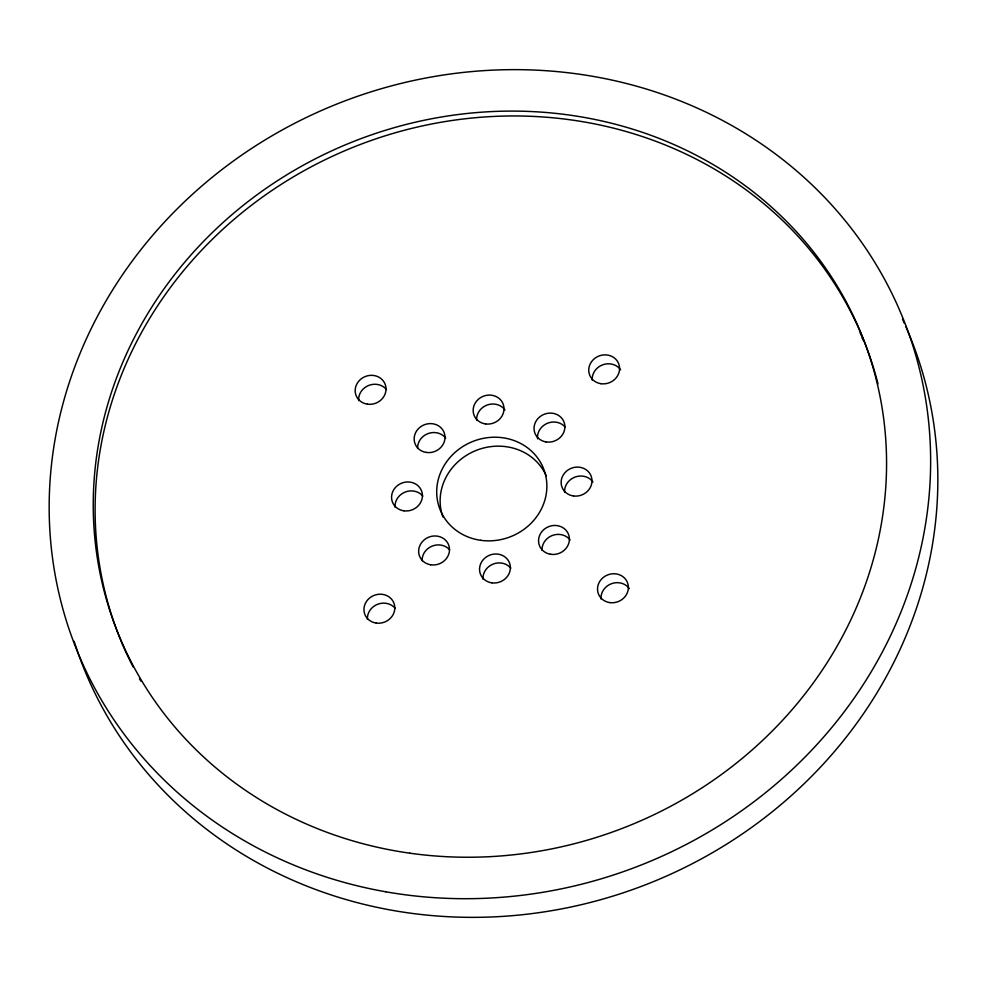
<?xml version="1.0" encoding="UTF-8"?>
<svg xmlns="http://www.w3.org/2000/svg" width="987" height="987" viewBox="0 0 987 987"><rect width="100%" height="100%" fill="white"/><g stroke="black" fill="none" stroke-linecap="round" stroke-linejoin="round"><path stroke-width="1.48" d="M133.245 667.163A400.648 368.793 -21.1 0 1 355.11 146.495A400.648 368.793 -21.1 0 1 874.963 372.716M875.358 374.098A400.648 368.793 -21.1 0 1 877.998 383.906M140.907 681.153A400.648 368.793 -21.1 0 1 139.475 678.637M860.133 332.853A400.648 368.793 -21.1 0 1 861.343 335.481M442.929 516.991A55.642 51.225 -21.1 0 1 476.24 450.393A55.642 51.225 -21.1 0 1 546.317 475.944M537.57 438.833A15.582 14.336 -21.1 0 1 547.094 423.411A15.582 14.336 -21.1 0 1 565.008 426.902M564.613 492.39A15.582 14.336 -21.1 0 1 575.1 477.054A15.582 14.336 -21.1 0 1 592.953 481.977M542.011 550.29A15.582 14.336 -21.1 0 1 552.523 535.41A15.582 14.336 -21.1 0 1 570.104 539.963M483.025 579.27A15.582 14.336 -21.1 0 1 493.044 564.108A15.582 14.336 -21.1 0 1 510.797 568.142M422.115 560.801A15.582 14.336 -21.1 0 1 432.158 546.095A15.582 14.336 -21.1 0 1 449.628 549.771M395.059 507.244A15.582 14.336 -21.1 0 1 405.077 492.094A15.582 14.336 -21.1 0 1 422.831 496.116M417.6 448.443A15.582 14.336 -21.1 0 1 428.111 433.564A15.582 14.336 -21.1 0 1 445.692 438.117M476.647 420.363A15.582 14.336 -21.1 0 1 487.122 405.04A15.582 14.336 -21.1 0 1 504.974 409.95M367.435 619.441A15.582 14.336 -21.1 0 1 377.515 604.315A15.582 14.336 -21.1 0 1 395.256 608.399M601.009 598.973A15.582 14.336 -21.1 0 1 611.545 583.675A15.582 14.336 -21.1 0 1 629.373 588.647M592.225 380.094A15.582 14.336 -21.1 0 1 602.761 364.795A15.582 14.336 -21.1 0 1 620.589 369.767M358.651 400.562A15.582 14.336 -21.1 0 1 368.731 385.436A15.582 14.336 -21.1 0 1 386.46 389.52M905.622 326.117A445.162 409.778 -21.1 0 1 641.932 886.153A445.162 409.778 -21.1 0 1 74.136 641.303M902.488 319.22A445.162 409.778 -21.1 0 1 904.388 323.354M862.021 337.714A400.648 368.793 -21.1 0 1 863.23 340.355M480.657 540.296A55.642 51.225 -21.1 0 0 544.071 470.009A55.642 51.225 -21.1 0 0 450.615 456.808A55.642 51.225 -21.1 0 0 480.657 540.296M545.934 441.892A15.582 14.336 -21.1 0 0 564.243 422.658A15.582 14.336 -21.1 0 0 538.236 418.266A15.582 14.336 -21.1 0 0 545.934 441.892M573.496 495.967A15.582 14.336 -21.1 0 0 591.188 476.227A15.582 14.336 -21.1 0 0 564.996 472.625A15.582 14.336 -21.1 0 0 573.496 495.967M550.45 554.25A15.582 14.336 -21.1 0 0 568.759 535.016A15.582 14.336 -21.1 0 0 542.751 530.624A15.582 14.336 -21.1 0 0 550.45 554.25M491.908 582.848A15.582 14.336 -21.1 0 0 509.588 563.108A15.582 14.336 -21.1 0 0 483.408 559.506A15.582 14.336 -21.1 0 0 491.908 582.848M430.554 564.761A15.582 14.336 -21.1 0 0 448.851 545.527A15.582 14.336 -21.1 0 0 422.843 541.135A15.582 14.336 -21.1 0 0 430.554 564.761M403.942 510.822A15.582 14.336 -21.1 0 0 421.622 491.094A15.582 14.336 -21.1 0 0 395.429 487.479A15.582 14.336 -21.1 0 0 403.942 510.822M426.039 452.391A15.582 14.336 -21.1 0 0 444.347 433.157A15.582 14.336 -21.1 0 0 418.34 428.777A15.582 14.336 -21.1 0 0 426.039 452.391M485.53 423.941A15.582 14.336 -21.1 0 0 503.21 404.214A15.582 14.336 -21.1 0 0 477.029 400.599A15.582 14.336 -21.1 0 0 485.53 423.941M609.843 602.601A15.582 14.336 -21.1 0 0 627.596 582.922A15.582 14.336 -21.1 0 0 601.428 579.221A15.582 14.336 -21.1 0 0 609.843 602.601M601.058 383.709A15.582 14.336 -21.1 0 0 618.812 364.03A15.582 14.336 -21.1 0 0 592.644 360.341A15.582 14.336 -21.1 0 0 601.058 383.709M367.485 404.176A15.582 14.336 -21.1 0 0 385.238 384.498A15.582 14.336 -21.1 0 0 359.071 380.809A15.582 14.336 -21.1 0 0 367.485 404.176M376.269 623.068A15.582 14.336 -21.1 0 0 394.023 603.39A15.582 14.336 -21.1 0 0 367.855 599.689A15.582 14.336 -21.1 0 0 376.269 623.068M385.707 891.779A445.162 409.778 -21.1 0 0 912.864 345.697A445.162 409.778 -21.1 0 0 171.121 215.03A445.162 409.778 -21.1 0 0 385.707 891.779M409.827 853.187A400.648 368.793 -21.1 0 0 866.389 347.177A400.648 368.793 -21.1 0 0 193.489 252.141A400.648 368.793 -21.1 0 0 409.827 853.187"/></g></svg>
